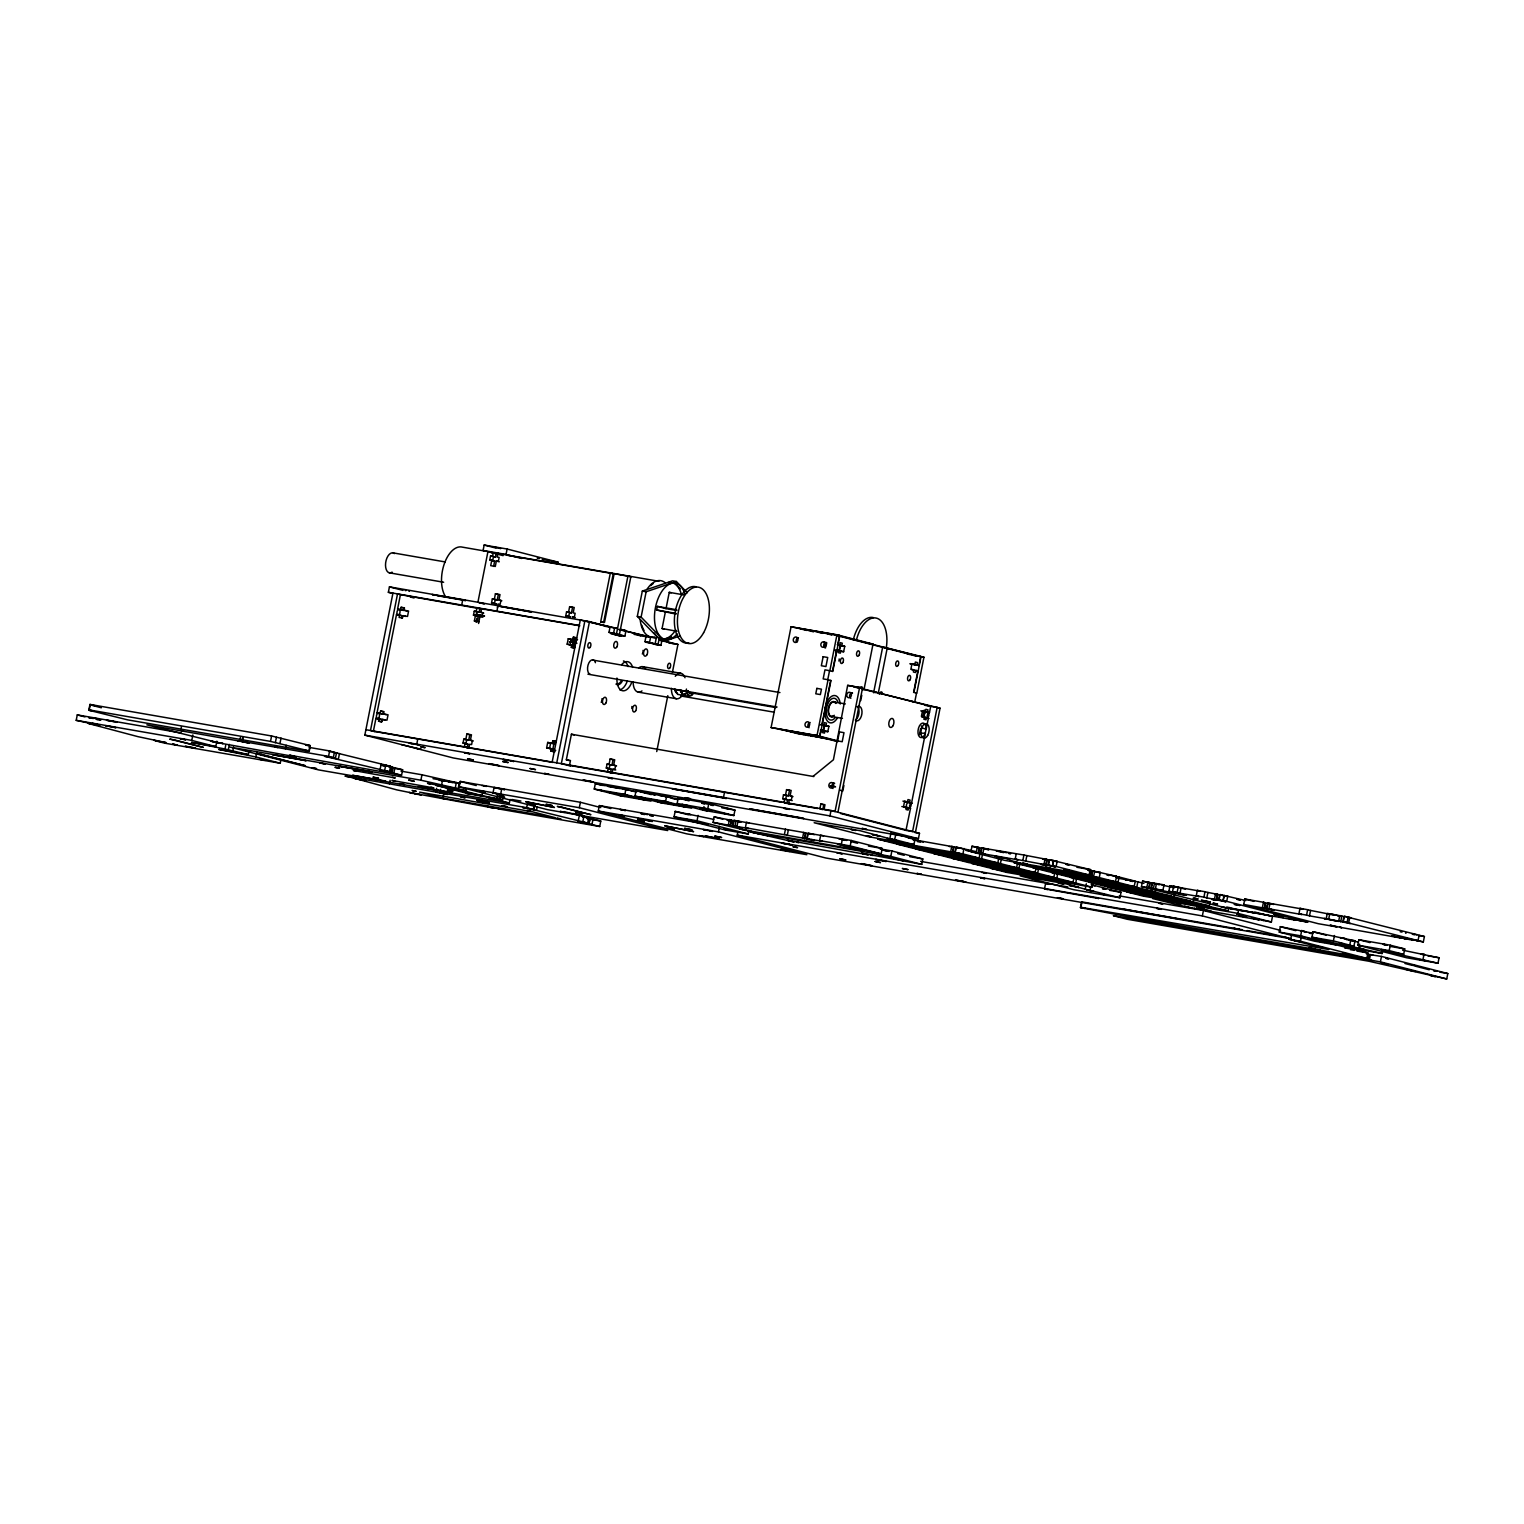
<?xml version="1.0" encoding="UTF-8"?>
<svg xmlns="http://www.w3.org/2000/svg" width="1524" height="1524" viewBox="0 0 1524 1524"><rect width="100%" height="100%" fill="white"/><g stroke="black" fill="none" stroke-linecap="round" stroke-linejoin="round"><path stroke-width="1.5" d="M280.949 759.619L280.245 763.238L164.668 743.16L154.991 740.664L166.021 742.588L137.846 736.625L88.697 723.576L99.784 725.5L76.2 720.338L77.267 714.908L181.28 732.987M90.202 704.888L89.116 710.317L93.707 711.117L88.887 709.86L89.954 704.431L271.596 735.978L310.039 745.522L308.953 750.932L304.362 750.151L309.201 751.389L310.267 745.96L305.448 744.722L310.039 745.522M181.432 726.834L180.708 730.453L183.604 731.215M216.865 741.178L215.798 746.608L191.776 740.416L192.843 734.987M249.041 751.008L248.336 754.628L228.276 749.827L224.981 748.989L225.704 745.369M228.276 749.827L229.343 744.398M232.867 750.627L233.572 747.008M240.43 737.502L239.84 741.312L237.725 740.759L249.326 743.217L246.297 742.264M241.84 741.655L242.545 738.054M248.412 742.798L242.373 741.407L243.078 737.787M280.245 763.238L255.822 756.933L256.908 751.503M308.953 750.932L270.529 741.407L271.596 735.978M275.368 742.664L276.435 737.235M279.959 743.464L281.026 738.035M333.527 752.227L390.563 766.286L389.496 771.716L324.498 756.266L335.509 758.171L328.536 756.38L285.445 748.894L286.169 745.274M328.536 756.38L329.622 750.951L309.201 747.408M333.242 758.133L334.308 752.704L333.051 752.38M336.575 752.742L335.356 758.4L336.613 758.723M338.404 758.933L339.49 753.504M392.887 593.484L388.353 592.303L389.439 586.873L589.483 621.621L610.076 626.936L608.99 632.365L620.306 635.279M365.893 729.71L831.018 810.482L919.486 833.323L918.42 838.733L453.295 757.961L364.827 735.139L392.944 593.103M381.914 719.557L379.019 718.814L378.562 721.157L381.457 721.919L381.914 719.557L375.952 718.28L373.38 731.253L464.306 747.046L465.03 743.426L463.029 743.083L463.829 739.102L468.706 740.207L469.792 734.778L466.877 734.016L465.811 739.445M383 714.127L380.086 713.384L380.562 711.041L383.457 711.784L383 714.127L377.038 712.851L396.507 614.553L402.45 615.829L401.993 618.173M403.536 610.4L400.641 609.657L401.098 607.295L403.993 608.057L403.536 610.4L397.573 609.124L400.431 594.646L479.85 608.686L479.146 612.305L474.25 611.2L473.469 615.182L478.346 616.287L477.279 621.716L474.383 620.954L475.45 615.525L473.469 615.182M380.562 711.041L383.934 711.613L383.457 713.975L388.048 714.775L386.982 720.185L382.391 719.404L381.914 721.747L378.562 721.157M401.098 607.295L404.47 607.886L403.993 610.229L408.584 611.029L407.518 616.458L402.927 615.658L402.469 618.02L399.098 617.43L399.555 615.086L402.45 615.829M380.067 769.677L381.152 764.248M384.658 770.477L385.743 765.048M437.864 792.404L389.401 783.831L390.125 780.212M382.81 771.315L379.895 770.553L392.011 773.011L393.097 767.582L385.972 765.486L390.563 766.286M394.887 767.791L402.622 769.791L401.555 775.221L393.821 773.22L394.887 767.791L388.468 766.686M417.786 738.969L416.719 744.398L419.614 745.141L409.061 743.064L411.956 743.807M421.977 774.783L459.238 783.241L458.153 788.651L420.891 780.212L421.977 774.783L401.022 771.144M461.658 605.276L462.725 599.846L432.111 594.531L435.026 595.293M487.547 551.612L483.089 550.45L484.156 545.04L507.111 549.021L558.317 562.223L542.239 559.441M435.921 791.909L436.645 788.289M444.57 793.756L447.485 794.499L439.979 792.956L440.703 789.337M441.484 785.527L442.57 780.097M479.146 612.305L476.231 611.562L476.955 607.943M477.984 601.885L487.928 551.707L496.176 553.383L495.471 557.003L493.471 556.66L492.69 560.642L494.671 560.984L493.605 566.414M477.145 611.962L476.364 615.944L478.346 616.287M476.079 622.154L476.879 618.173M492.69 560.642L489.795 559.88L490.576 555.898L492.557 556.26L493.281 552.641M442.913 798.176L419.614 792.156L532.238 811.721L555.536 817.74L442.913 798.176L443.617 794.556M478.574 623.487L480.193 615.22L484.575 615.982M483.737 613.105L480.822 612.343L481.546 608.743L579.844 625.812M489.795 559.88L491.776 560.222L490.709 565.652L495.3 566.452L496.367 561.023L498.348 561.365L499.148 557.403L497.148 557.041L497.872 553.441L658.939 581.292M491.566 602.856L496.462 603.942L491.566 602.856L492.347 598.875L497.243 599.961L498.31 594.551L495.414 593.788L494.348 599.218M455.257 787.908L456.343 782.479M467.201 747.789L467.925 744.188L465.944 743.826L466.725 739.845L463.829 739.102M494.462 603.599L495.262 599.618L492.347 598.875M459.143 786.841L579.311 807.72L667.779 830.542L547.611 809.682L459.143 786.841L460.229 781.431L580.396 802.291L600.799 807.568M521.627 558.47L506.044 554.45L507.111 549.021M473.297 740.988L470.402 740.245L471.468 734.816L466.877 734.016M497.434 607.619L498.138 603.999L500.139 604.342L500.92 600.361L498.939 600.018L500.005 594.589L495.414 593.788M496.843 611.391L497.929 605.961L531.438 612.019L497.929 605.961M465.582 792.956L435.75 785.26L481.641 795.757L465.582 792.956L466.287 789.337M497.51 795.014L496.786 798.633L482.041 795.604L482.765 791.985M492.995 792.975L503.549 795.052L492.995 792.975L494.081 787.546L504.615 789.623L494.081 787.546M500.653 794.309L501.72 788.88M503.301 796.5L502.577 800.119L499.682 799.376L500.405 795.757M420.891 780.212L230.029 747.065L318.497 769.887L509.359 803.034L510.083 799.414M529.342 808.615L522.637 807.549L534.753 810.006L526.694 807.663L527.761 802.234M566.566 611.772L569.481 612.515L568.681 616.496L570.681 616.839L565.785 615.753L566.566 611.772L571.462 612.858L572.548 607.428L569.633 606.685L568.566 612.115M534.219 806.063L533.495 809.682L587.635 823.017L588.721 817.588L563.937 811.587M534.372 805.853L533.667 809.473L530.6 808.939M546.64 747.865L551.231 748.646L550.755 751.008L553.669 751.751L554.126 749.408L546.64 747.865L547.707 742.436L555.193 743.979L555.669 741.617L552.774 740.874L552.298 743.217M568.242 638.766L571.138 639.509L570.071 644.938L567.157 644.176L568.242 638.766L575.729 640.309L576.186 637.946L573.291 637.203L572.833 639.547M536.562 810.216L537.267 806.596M549.535 748.608L550.602 743.179L547.707 742.436M571.29 647.338L571.748 644.976L574.662 645.738L574.186 648.081L571.29 647.338L574.662 647.91M572.224 647.109L573.119 642.576L575.996 639.204M552.641 750.17L554.488 740.874M572.986 647.243L573.881 642.709L576.758 639.337M573.767 647.376L574.662 642.842L577.52 639.47M574.529 647.51L575.424 642.976M552.164 762.057L580.301 620.02L617.563 628.479L604.437 626.193M556.755 762.857L584.892 620.82L605.485 626.135M589.483 621.621L561.346 763.657L570.433 766.001M569.233 760.552L566.337 759.809L571.405 734.225L813.835 776.573M600.685 621.811L610.343 572.967L613.258 573.71L603.58 622.554L600.685 621.811L604.495 622.478L614.172 573.634L630.841 576.777L619.392 634.651L612.819 633.508M620.458 629.221L625.964 630.65L624.897 636.079L613.581 633.165L614.667 627.736M579.311 807.72L580.396 802.291M578.225 820.96L579.291 815.531M582.816 821.76L583.883 816.331M594.246 789.051L624.859 794.366L650.958 801.11L620.363 795.776L594.246 789.051L595.332 783.622L636.803 791.737M588.912 823.989L589.978 818.559L584.13 816.788L588.721 817.588M593.046 819.093L600.78 821.074L599.713 826.503L591.979 824.503L593.046 819.093L587.083 817.797M610.457 772.763L611.162 769.144L606.285 768.058L607.066 764.076L609.067 764.419L610.133 758.99L614.724 759.79L613.639 765.219L616.553 765.962M598.265 811.016L718.414 831.875L806.882 854.697L686.714 833.838L598.265 811.016L599.332 805.586L707.936 824.446M679.666 636.06L664.54 641.185L660.711 640.537L637.299 616.42L642.309 591.102L672.541 580.834L676.37 581.501L687.286 592.76M664.54 641.185L641.109 617.087L646.138 591.769L676.37 581.501M611.162 769.144L609.181 768.801L609.962 764.819L611.962 765.162L613.029 759.752L610.133 758.99M613.639 765.219L615.639 765.562L614.858 769.544L612.858 769.201L612.153 772.82L781.717 802.272M656.33 644.576L644.957 641.642L646.043 636.213L621.373 629.85M659.092 639.185L661.987 639.947L660.921 645.376L649.548 642.442L650.634 637.013L619.03 629.641M676.084 614.115L656.596 610L657.32 606.381L676.732 609.752M624.859 794.366L625.926 788.937M656.482 636.918L655.11 643.871L646.367 642.347M659.378 637.68L658.006 644.614L653.644 643.852M664.007 629.031L662.083 628.517L665.302 612.248M676.808 610.495L666.026 608.628L669.246 592.341L684.333 594.97M634.975 796.119L665.588 801.433L691.686 808.158L661.073 802.843L634.975 796.119L636.06 790.689L679.704 799.357M656.73 751.561L667.798 695.668M672.408 672.389L677.932 644.442L659.682 639.737M665.588 801.433L666.655 796.004M748.932 830.37L748.227 833.99L725.272 830.009L674.065 816.788L675.151 811.378L713.689 819.379M677.151 803.472L678.237 798.043L708.831 803.358L734.949 810.101L733.863 815.531L703.269 810.216L677.151 803.472L707.765 808.787L733.863 815.531M748.227 833.99L697.02 820.788L698.106 815.359M703.269 810.216L703.974 806.596M707.765 808.787L708.831 803.358M713.08 822.35L714.165 816.921L741.007 822.16L737.978 821.226L736.892 826.637L739.94 827.589L728.339 825.151L729.463 819.569L731.387 820.083L730.32 825.494L713.08 822.35L746.474 830.504L744.55 830.009M723.424 797.757L672.103 788.841L726.319 798.5L723.424 797.757L724.491 792.328M718.414 831.875L719.499 826.446M730.453 825.703L731.539 820.274L729.405 819.721M732.453 826.046L733.52 820.617M734.054 820.369L735.978 820.865L734.911 826.294L732.987 825.798L734.054 820.369L803.681 832.466L805.605 832.961L804.539 838.391L745.388 827.703L746.455 822.274L749.351 823.036M1291.533 935.126L1290.828 938.746L825.703 857.974L737.235 835.152L737.959 831.533M791.051 626.802L839.857 635.508L832.752 671.455L829.551 670.655L827.761 679.704L830.961 680.504L819.912 736.263L771.106 727.558L791.051 626.802L836.962 634.765L873.023 644.1L863.956 689.896M782.726 798.709L784.708 799.052L784.003 802.672L786.898 803.415L787.622 799.795L782.726 798.709L783.507 794.728L788.403 795.814L789.47 790.385L786.574 789.642L785.508 795.071M785.622 799.452L786.422 795.471L783.507 794.728M786.574 789.642L791.166 790.442L790.099 795.871L792.08 796.214L791.299 800.195L789.299 799.852L788.594 803.453L817.645 808.501M784.403 834.485L785.47 829.056M787.298 835.228L788.384 829.799M825.951 646.786L826.675 643.166L823.779 642.423M837.457 740.816L817.016 735.521L828.065 679.742L823.17 678.904L824.96 669.855L829.856 670.712L836.962 634.765M835.743 652.348L836.162 650.177L843.648 651.739L844.734 646.309L837.248 644.766L840.448 645.566L839.381 650.996L836.162 650.177M819.607 736.225L820.865 729.882L822.789 730.396L822.369 732.549L824.503 733.101L824.922 730.929L820.331 730.129L823.532 730.948L824.617 725.519L821.417 724.719L828.904 726.262L827.818 731.691L823.227 730.891L824.313 725.462M830.656 680.447L821.931 724.452L823.874 724.967L824.332 722.605L826.465 723.157L826.008 725.5M832.447 671.398L836.695 649.929L838.638 650.424L838.2 652.596L840.334 653.148L840.753 650.977M839.553 635.47L837.762 644.5L839.705 645.014L840.162 642.652L842.296 643.204L841.839 645.547M839.057 650.938L840.143 645.509L844.734 646.309M802.615 837.895L803.681 832.466M811.13 839.534L814.159 840.486L804.672 838.6L805.758 833.171L803.624 832.618L810.635 834.257M806.672 838.943L807.739 833.514M809.13 839.191L807.206 838.695L808.272 833.266L851.287 840.486L882.225 848.468L881.139 853.897L841.267 844.772L837.438 844.106L863.556 850.849L749.141 830.809M820.845 804.005L819.893 808.901L822.789 809.644L823.76 804.767L820.845 804.005L824.979 804.729L824.008 809.606L835.038 811.53L859.612 687.438L847.668 685.362L833.418 759.771L813.245 776.23M807.206 838.695L822.503 841.343L819.607 840.6L820.674 835.171L823.57 835.914M918.42 838.733L829.951 815.912L831.018 810.482M837.933 812.273L862.508 688.181L859.612 687.438M843.896 785.508L842.829 790.937L839.934 790.175M860.698 700.659L861.784 695.249M841.267 844.772L842.334 839.343L846.696 840.467M873.614 692.772L882.682 646.976L920.744 656.406L918.953 665.455L910.076 663.912M878.205 693.572L887.273 647.776M881.139 853.897L850.202 845.915L851.287 840.486M918.953 665.455L917.01 664.959L917.486 662.597L915.352 662.045L914.876 664.407L911.981 663.664L910.914 669.074L913.809 669.836L913.39 672.008L915.505 672.541L915.943 670.389L917.867 670.884L913.619 692.353L916.819 693.153L923.944 657.206L907.275 654.063M913.924 692.391L921.048 656.463M914.724 702.145L916.515 693.096M890.949 832.961L889.826 838.791L860.069 830.694L814.159 822.731L868.013 836.619L913.924 844.601L915.01 839.172L895.788 834.219L894.721 839.629L913.924 844.601M891.883 850.963L922.82 858.945L921.753 864.375L890.816 856.393L891.883 850.963L880.415 848.963M919.677 733.234L920.61 728.586M922.896 716.985L924.287 710.013M919.715 734.682A7.372 3.981 -80.1 0 0 920.534 733.158L925.392 733.234L911.581 802.957L909.638 802.462L910.114 800.119L907.98 799.567L907.523 801.91L904.608 801.167L903.542 806.596L906.437 807.339L906.018 809.511L908.133 810.063L908.571 807.891L910.495 808.387A2.762 2.324 -75.5 0 1 912.19 803.319M856.088 687.076L930.707 706.317L929.449 712.699L927.525 712.203L927.983 709.841L925.849 709.308L925.392 711.651L922.496 710.908L921.41 716.337L924.306 717.08L923.887 719.252L926.021 719.804L926.44 717.633L928.383 718.128L926.154 729.367L921.601 727.615A7.372 3.981 -80.1 0 0 921.41 725.862M925.201 705.364L937.146 707.441L912.571 831.533L905.961 830.389L910.495 808.387L903.98 807.091L905.904 807.587M915.467 832.275L940.041 708.184L937.146 707.441M952.614 852.297L953.681 846.868L951.757 846.372L950.69 851.783L905.18 843.896L922.782 847.839L916.476 847.058L895.655 842.524L899.255 842.867M951.7 846.525L953.833 847.058L952.748 852.488L950.633 851.935L962.235 854.393L959.187 853.44M954.748 852.83L955.815 847.42L953.833 847.058M961.32 853.973L955.281 852.583L956.348 847.154L976.141 851.63M980.18 852.659L979.113 858.088L962.92 853.916L964.006 848.487M970.902 851.668L971.988 846.239L977.341 847.173L979.265 847.668L978.198 853.097L970.902 851.668L1004.373 860.298L1089.603 875.1L1090.689 869.671L1049.56 859.707L1048.493 865.137L1050.436 865.632M977.341 847.173L976.255 852.602L987.819 855.193L984.771 854.24M978.484 853.326L979.57 847.896L977.436 847.344L979.265 847.668M980.332 853.65L981.399 848.22L979.57 847.896M981.932 847.973L983.856 848.468L982.789 853.897L980.846 853.402L981.932 847.973L1023.918 855.021L1046.912 859.422L1045.845 864.851L1015.194 859.117L1016.26 853.688M998.887 857.498L997.82 862.927L981.627 858.736L982.694 853.307L978.884 852.659M1017.327 864.146L1016.622 867.766L1000.43 863.594L1001.497 858.164M1036.206 867.118L1035.12 872.547L1018.927 868.375L1020.013 862.946M1022.852 860.45L1023.918 855.021M1025.747 861.193L1026.814 855.764M1054.894 871.938L1053.827 877.367L1037.634 873.195L1038.72 867.766M1044.988 858.926L1043.997 864.527L1055.465 866.946L1052.417 865.994L1053.484 860.565L1055.618 861.117L1049.56 859.707M1046.131 865.08L1047.198 859.65L1045.083 859.098L1046.912 859.422M1047.96 865.384L1049.045 859.974L1047.198 859.65M1047.426 889.597L1044.531 888.854L1045.597 883.425L1050.265 884.225M1089.603 875.1L1056.151 866.47L1057.218 861.041M1074.096 876.891L1073.01 882.32L1056.818 878.148L1057.904 872.719M1092.994 881.767L1091.908 887.197L1075.715 883.025L1076.801 877.595L1072.972 876.929M1137.399 918.343L1139.342 918.839L1080.44 907.599L1081.507 902.17M1080.44 907.599L1085.012 908.399L1080.878 907.313L1081.945 901.884L1242.403 929.754M1091.222 884.625L1121.035 892.321L1119.949 897.75L1085.24 889.216L1086.326 883.787M1096.766 871.88L1099.661 872.642L1088.06 870.204L1090.041 870.547L1088.974 875.976L1032.015 866.203L1035.596 866.546M1090.174 870.737L1089.108 876.167L1086.974 875.633L1098.575 878.072L1095.546 877.119M1091.089 876.51L1092.175 871.099M1097.68 877.653L1091.622 876.262L1092.689 870.833L1116.54 876.338L1115.473 881.767L1030.224 866.966L1014.031 862.794L1030.948 866.318L1028.052 865.575M1090.155 890.054L1090.86 886.435M1093.565 876.776L1094.632 871.347L1092.689 870.833M1115.473 881.767L1099.28 877.595L1100.347 872.166M1119.054 877.005L1135.247 881.177L1134.161 886.606L1117.987 882.415L1119.054 877.005L1113.32 875.995M1058.837 873.9L1051.541 872.471L1067.733 876.643L1152.963 891.445L1136.771 887.273L1137.856 881.844L1116.806 877.976M1226.077 907.923L1228.001 908.418L1141.476 886.549L1142.543 881.12L1149.839 882.548L1148.772 887.978L1146.924 887.654M1150.887 888.53L1146.829 887.482L1147.915 882.053L1151.973 883.101L1150.887 888.53L1158.392 890.073L1155.478 889.33M1149.058 888.206L1150.125 882.777M1154.868 883.844L1159.459 884.644L1156.411 883.691L1155.344 889.121L1157.478 889.673L1151.42 888.282L1152.506 882.853L1164.012 884.853L1162.926 890.283L1159.345 889.94L1182.891 894.931L1186.472 895.255L1168.87 891.311L1169.956 885.882L1200.245 891.14L1197.35 890.397L1196.264 895.826L1199.159 896.569L1168.87 891.311M1153.363 888.778L1154.43 883.348L1152.506 882.853M1077.335 878.681L1070.058 877.253L1086.231 881.424L1171.48 896.226L1155.287 892.054L1156.011 888.435M1172.527 891.692L1173.613 886.263L1181.1 887.825L1180.014 893.235L1172.527 891.692L1175.423 892.454M1096.042 883.501L1088.746 882.072L1104.938 886.244L1190.187 901.046L1173.994 896.874L1174.699 893.255M1177.119 892.493L1178.204 887.063M1210.075 902.379L1209.37 905.999L1193.178 901.827C1194.626 897.712 1191.158 897.541 1195.578 898.646M1222.515 895.598L1227.106 896.398L1224.058 895.445L1222.991 900.875L1226.02 901.827L1218.533 900.284L1219.6 894.855L1215.542 893.807L1214.476 899.236L1206.818 897.903L1203.922 897.141L1204.989 891.731L1197.35 890.397M1290.828 938.746L1202.36 915.924L1203.427 910.495L1119.283 895.883M1206.818 897.903L1207.903 892.473L1204.989 891.731M1216.4 899.731L1217.486 894.302L1207.903 892.473M1225.106 901.408L1219.067 900.017L1220.133 894.588L1245.832 900.589M1223.124 901.065L1224.191 895.636L1226.191 895.998M1291.723 919.334L1288.694 918.381L1307.897 922.306L1226.706 901.351L1227.792 895.922M1134.123 893.331L1126.827 891.902L1143.019 896.074L1228.268 910.876L1228.973 907.256M1254.614 911.981L1272.464 916.572L1271.397 922.001L1237.926 913.371L1238.65 909.752M1243.717 904.456L1244.803 899.027L1263.434 902.265L1265.358 902.76L1264.291 908.19L1243.717 904.456L1318.355 923.715L1336.986 926.935L1335.062 926.44M1232.592 909.218L1230.668 908.723L1295.648 920.172L1293.724 919.677M1263.434 902.265L1262.367 907.694L1273.912 910.285L1271.016 909.523M1264.425 908.38L1265.511 902.97L1263.377 902.418L1270.387 904.056M1266.425 908.742L1267.492 903.313M1266.958 908.475L1268.025 903.065L1302.906 909.123L1300.01 908.361L1298.924 913.79L1301.839 914.533L1266.958 908.475L1268.882 908.99L1269.949 903.561L1268.025 903.065M1335.919 944.918L1314.507 941.184L1279.246 932.097L1280.312 926.668L1312.755 933.221M1318.431 949.795L1366.818 958.348L1367.885 952.919L1300.658 935.812L1301.744 930.383M1366.818 958.348L1300.486 941.241L1301.572 935.812M1347.368 922.801L1350.283 923.544L1342.777 922.001L1343.863 916.572L1327.309 913.352L1326.185 918.762L1309.478 915.867L1306.582 915.124L1307.649 909.695L1300.01 908.361M1309.478 915.867L1310.564 910.438L1307.649 909.695M1382.173 953.51L1360.761 949.795L1311.954 937.203L1313.021 931.774L1354.988 940.803L1353.903 946.213L1345.292 945.032L1382.173 953.51L1382.897 949.89C1375.981 948.538 1392.003 951.605 1382.725 949.985M1326.185 918.762L1324.07 918.553L1338.548 921.41L1326.242 918.782L1328.68 919.201L1329.766 913.771L1336.072 915.048M1353.903 946.213L1333.386 940.918L1334.453 935.507M1342.777 922.001L1338.663 921.106L1339.806 915.524L1341.863 916.229M1340.796 921.658L1341.73 916.019M1345.254 922.249L1343.311 921.753L1344.397 916.324L1424.407 936.517L1423.34 941.946L1416.006 940.499L1417.949 940.994L1419.073 935.431M1344.397 916.324L1348.149 917.143L1347.083 922.572L1423.34 941.946M1349.788 917.258L1348.702 922.687L1343.311 921.753M1349.673 945.49L1350.759 940.06M1438.008 963.206L1406.614 957.758L1357.808 945.166L1358.894 939.736L1390.269 945.185L1404.747 948.938L1403.68 954.348L1382.23 950.633L1438.008 963.206L1439.075 957.777L1402.651 950.195M1358.875 947.738L1359.599 944.118M1373.067 955.186L1370.457 954.519L1369.39 959.949L1372 960.615L1367.866 959.891L1368.933 954.481L1366.323 953.795M1381.468 956.424L1447.8 973.55L1446.733 978.96L1380.401 961.854L1381.468 956.424L1368.933 954.481M1403.68 954.348L1389.202 950.614L1390.269 945.185M1423.016 959.339L1424.083 953.91M686.486 689.058C684.276 693.439 690.62 699.707 693.42 692.944M570.071 642.061L572.929 638.689M570.833 642.195L573.691 638.823M571.595 642.328L574.453 638.956M572.357 642.461L575.234 639.07M680.676 690.067L682.447 695.173L685.457 693.858L683.819 695.42L679.571 689.877M660.711 640.537L671.513 636.861M674.561 689L677.704 694.353M469.678 753.77L464.287 752.723L469.659 753.789M842.086 853.802L836.867 852.792L842.086 853.783M1300.696 930.783L1306.068 931.85L1300.753 930.84M1405.566 933.221L1406.138 933.069M479.374 602.761L484.48 603.809L479.184 602.799M608.895 772.268L611.181 772.668M709.555 803.834L704.431 802.786L709.441 803.719M701.859 803.072L707.06 803.986M712.756 805.453L710.603 805.11M998.087 851.059L996.182 850.868L997.287 851.23M1008.736 853.535L1010.66 853.707L1008.336 853.059M917.943 847.687L914.362 847.344L971.321 857.117M1164.012 884.853L1161.021 884.758M936.746 852.526L933.164 852.202L990.124 861.974M1054.303 871.366L1050.703 871.023L1107.662 880.796L1105.738 880.301M955.262 857.307L951.662 856.964L1008.621 866.737M973.969 862.127L970.369 861.803L1027.328 871.576M1073.106 876.205L1069.505 875.881L1126.465 885.654L1124.541 885.139M1091.603 880.986L1088.022 880.643L1144.981 890.416L1143.038 889.921M993.153 867.08L989.552 866.737L1046.512 876.51M1110.31 885.806L1106.729 885.482L1173.309 897.35L1170.261 896.398M1012.05 871.957L1008.45 871.614L1065.409 881.386M1129.494 890.759L1125.912 890.435L1182.872 900.189L1180.929 899.693M1148.391 895.636L1144.81 895.293L1201.769 905.066L1199.826 904.57M1250.061 912.247L1253.642 912.59L1226.515 907.275L1244.117 911.219M1337.443 915.753L1339.615 915.981L1337.558 915.391M466.42 747.408C463.906 747.046 474.516 748.989 466.992 747.712M499.015 553.879L494.386 552.869L499.32 553.803M406.07 590.588L405.213 590.569M408.965 591.331L409.365 591.255M613.296 773.259L611.41 772.916M789.737 803.91L785.089 802.881L790.327 803.91M622.802 788.518L622.402 788.594M917.543 841.629L920.267 842.086M1240.098 899.96L1236.65 899.122M1102.728 888.625L1105.986 889.235M624.269 810.406L625.526 810.558L624.078 810.177M640.804 813.359L647.719 814.654M649.986 815.607L653.358 816.026L649.491 815.035M483.089 550.45L506.044 554.45M485.756 551.212L462.344 547.135A27.68 14.935 -80.1 0 0 444.36 563.632A27.68 14.935 -80.1 0 0 445.065 595.903M490.823 552.45L496.176 553.383M507.797 555.403L613.258 573.71M642.309 591.102L646.138 591.769M393.135 552.888L445.332 561.956M868.432 643.299L873.023 644.1M656.596 610L676.008 613.372M912.457 655.225L923.944 657.206M389.192 572.795L443.655 582.244M834.79 650.196L843.648 651.739M910.285 663.607L917.01 664.959M637.299 616.42L641.109 617.087M569.633 606.685L574.224 607.485L573.157 612.915L575.139 613.258L574.357 617.239L572.376 616.896L575.272 617.639M911.352 669.588L917.867 670.884M495.262 599.618L497.243 599.961M569.481 612.515L571.462 612.858M662.083 628.517L676.942 631.26M565.785 615.753L567.785 616.096M437.197 595.674L465.62 600.608L462.725 599.846M619.087 629.45L625.964 630.65M634.155 634.365L641.052 635.565L634.155 633.793M638.689 635.413L649.624 637.299M388.353 592.303L579.215 625.45M608.99 632.365L613.581 633.165M612.115 633.146L616.477 633.908L627.945 576.015L630.841 576.777M668.75 642.842L677.932 644.442M618.02 634.879L624.897 636.079M474.25 611.2L476.231 611.562M480.822 612.343L482.822 612.705L482.022 616.668L480.041 616.325L482.937 617.087M644.957 641.642L649.548 642.442M654.025 644.176L660.921 645.376M476.822 615.125L483.813 616.344M573.291 637.203L576.663 637.794M474.383 620.954L478.974 621.754M862.508 688.181L847.668 685.362M397.573 609.124L400.641 609.657M571.138 639.509L575.729 640.309M569.29 641.928L576.948 643.242M940.041 708.184L862.794 689.191M567.157 644.176L574.662 645.738M920.801 710.851L927.525 712.203M929.449 712.699L922.934 711.403M642.499 666.636L680.752 673.284M928.383 718.128L921.849 716.832L923.792 717.328M593.122 660.121L779.945 692.563M833.647 701.897L845.325 703.917M587.921 674.179L777.069 707.041M830.79 716.356L842.467 718.395M674.599 689.477L679.609 690.353M680.714 690.543L685.743 691.42M689.419 692.582L775.907 707.593M677.551 694.353L682.714 695.23M683.685 695.42L688.829 696.297M680.79 695.973L774.192 712.203M638.251 692.125L676.504 698.754M820.026 724.719L828.904 726.262M771.106 727.558L817.016 735.521M826.922 738.854L778.593 729.101M830.332 785.736L834.981 786.555M830.904 786.079L835.552 786.898M902.932 801.11L909.638 802.462M552.774 740.874L556.127 741.464M911.581 802.957L905.046 801.662M377.038 712.851L380.086 713.384M550.602 743.179L555.193 743.979M901.846 806.539L906.437 807.339M550.755 751.008L554.126 751.58M470.402 740.245L472.383 740.588L471.602 744.569L469.621 744.226L468.897 747.846L510.064 754.99M466.725 739.845L468.706 740.207M786.422 795.471L788.403 795.814M566.337 759.809L570.471 760.533L569.5 765.41L607.562 772.02L608.267 768.401L606.285 768.058M511.988 755.332L552.793 762.419M364.827 735.139L829.951 815.912M914.819 832.504L919.486 833.323M401.326 744.55L421.386 749.351L416.795 748.551M983.856 848.468L987.971 849.363M984.294 848.963L988.886 849.763L985.857 848.811M1051.941 860.717L1056.532 861.517L1053.636 860.755L1052.551 866.184L1054.551 866.527M890.892 833.361L894.169 833.933M908.114 837.971L915.01 839.172M1076.858 867.27L1090.689 869.671M608.114 786.498L619.506 788.479M624.059 789.261L628.612 790.061M650.634 793.833L655.187 794.614M659.568 795.452L671.76 797.738L666.007 796.576M651.262 794.175L655.072 794.842L653.148 794.347M913.086 839.648L953.681 846.868M1088.06 870.204L1090.041 870.547M672.827 798.709L677.113 799.452L675.189 798.938M721.824 807.815L734.949 810.101M966.368 850.259L970.978 851.059M1107.319 874.738L1116.54 876.338M965.911 850.392L970.464 851.192M1310.564 910.438L1327.214 913.714M980.846 853.402L1018.089 859.86L1015.194 859.117M1048.493 865.137L1056.151 866.47M1115.454 876.719L1117.454 877.062L1115.32 876.51M1156.564 883.901L1158.545 884.244M1269.949 903.561L1273.931 904.418L1272.083 904.113M1346.759 917.315L1351.35 918.115L1348.149 917.143M894.721 839.629L887.349 838.505L896.76 840.543L891.94 839.305M1125.55 879.881L1127.55 880.224L1125.607 879.729M1134.123 881.367L1130.198 880.51M903.999 843.686L887.635 840.848L893.674 842.239L891.559 841.686M955.281 852.583L962.92 853.916M1040.34 867.366L1023.976 864.527L1030.034 865.918L1027.9 865.365M1091.622 876.262L1099.28 877.595M883.139 840.219L884.968 840.543M1019.499 863.898L1021.328 864.222M979.113 858.088L893.883 843.286L877.691 839.114L894.588 842.639L891.692 841.896M1196.264 895.826L1203.922 897.141M903.675 845.363L896.398 843.934L912.571 848.125L997.82 862.927M922.687 848.506L906.342 845.668L908.266 846.163M981.627 858.736L973.969 857.421L975.912 857.917M1040.035 869.042L1032.739 867.613L1048.931 871.804L1134.161 886.606M1059.047 872.185L1042.683 869.347L1044.626 869.842M1117.987 882.415L1110.329 881.101L1112.253 881.596M1141.476 886.549L1146.829 887.482M1151.42 888.282L1162.926 890.283M1219.067 900.017L1226.706 901.351M1298.924 913.79L1306.582 915.124M978.027 858.469L980.027 858.812M1114.387 882.148L1116.368 882.491M1218.533 900.284L1214.418 899.389L1216.552 899.922L1217.619 894.512L1215.485 893.959M1328.68 919.201L1340.663 921.448L1338.72 920.953M1416.958 934.879L1412.062 933.774M1419.015 935.584L1424.407 936.517M922.477 850.221L915.181 848.792L931.374 852.964L1016.622 867.766M941.489 853.364L925.144 850.525L927.068 851.021M1000.43 863.594L992.772 862.26L994.715 862.755M1077.849 877.043L1061.485 874.204L1063.428 874.7M1136.771 887.273L1129.132 885.939L1131.056 886.435M998.83 863.651L996.829 863.308L999.744 864.051L988.124 861.612M1133.189 886.987L1135.17 887.33M940.994 855.002L933.698 853.573L949.89 857.745L1035.12 872.547M960.006 858.126L943.642 855.288L945.585 855.783M1018.927 868.375L1011.288 867.042L1013.212 867.537M1096.347 881.805L1080.002 878.967L1081.926 879.462M1155.287 892.054L1147.629 890.721L1149.572 891.216M1015.346 868.089L1017.327 868.432M1151.687 891.769L1153.687 892.111M305.619 745.16L310.267 745.96M735.978 820.865L740.112 821.76M959.682 859.822L952.405 858.393L968.597 862.565L1053.827 877.367M978.713 862.965L962.349 860.127L964.273 860.622M1037.634 873.195L1029.995 871.861L1031.919 872.357M1115.054 886.644L1098.69 883.806L1100.633 884.301M1173.994 896.874L1166.336 895.541L1168.279 896.036M332.27 751.884L328.898 751.313L330.156 751.637M88.887 709.86L270.529 741.407M1331.1 925.582L1332.929 925.887M1415.872 940.308L1406.385 938.403L1409.586 939.394M334.308 752.704L337.68 753.294L329.622 750.951M978.884 864.775L971.588 863.346L987.781 867.518L1073.01 882.32M997.896 867.899L981.532 865.061L983.475 865.575M1056.818 878.148L1049.179 876.814L1051.103 877.31M1115.225 888.454L1107.929 887.025L1124.121 891.197L1209.37 905.999M1134.237 891.597L1117.892 888.74L1119.816 889.254M1193.178 901.827L1185.52 900.494L1187.463 900.989M1400.575 937.984L1339.653 927.24L1341.577 927.735M1403.852 938.555L1413.358 940.213L1411.415 939.698M868.451 846.087L882.225 848.468M997.782 869.652L990.486 868.223L1006.678 872.395L1091.908 887.197M1016.794 872.776L1000.43 869.937L1002.373 870.433M1075.715 883.025L1068.076 881.691L1070 882.186M1153.135 896.455L1136.79 893.616L1138.714 894.131M309.201 751.389L127.559 719.842L89.116 710.317M1109.548 890.321L1121.035 892.321M819.607 840.6L850.202 845.915M1237.926 913.371L1152.696 898.569L1191.501 908.133L1189.577 907.637M732.987 825.798L748.284 828.465L745.388 827.703M909.714 856.659L922.82 858.945M388.944 766.515L391.992 767.048L390.754 772.687L392.011 773.011M811.263 839.743L813.245 840.086M242.373 741.407L285.445 748.894M391.249 767.81L402.622 769.791M674.065 816.788L697.02 820.788M1185.615 906.761L1187.444 907.085M1261.796 920.172L1271.397 922.001M747.655 831.342L761.676 833.78M920.629 861.384L1067.867 886.949M114.186 721.576L106.528 720.242L117.081 722.319M890.816 856.393L877.043 853.992L903.141 860.736L873.214 853.326L760.743 833.799L762.667 834.295M1119.949 897.75L1074.039 889.768L1020.204 875.881L1066.095 883.863L1085.24 889.216M433.007 778.669L459.238 783.241M440.265 780.193L459.943 783.603M788.079 840.562L794.137 841.972L750.799 832.066L758.076 833.495L756.152 832.999M862.298 853.459L868.356 854.85L787.165 840.162L790.213 841.115M921.753 864.375L861.384 853.059L864.432 854.012M389.496 771.716L384.905 770.915L390.925 772.477M439.122 780.231L443.713 781.031M448.304 781.831L452.895 782.631M393.821 773.22L383.229 771.03L384.486 771.354M1389.736 946.328L1404.747 948.938M401.555 775.221L289.427 755.161L292.322 755.904M1354.988 940.803L1346.359 939.603M1354.017 941.28L1357.979 941.965M76.2 720.338L191.776 740.416M737.235 835.152L1202.36 915.924M1044.531 888.854L1098.728 898.512L1095.832 897.769M1427.874 955.834L1439.075 957.777M215.798 746.608L191.472 742.379L224.981 748.989M1311.954 937.203L1333.386 940.918M1357.808 945.166L1389.202 950.614M1279.246 932.097L1300.658 935.812M511.893 799.49L520.96 801.053M248.336 754.628L218.732 749.427L255.822 756.933M499.682 799.376L466.173 793.299L469.087 794.061M502.577 800.119L488.804 797.738L509.359 803.034M1247.051 930.573L1277.283 935.812M1281.932 936.631L1286.599 937.431M1350.131 949.623L1354.264 950.347M1300.486 941.241L1288.561 939.165L1328.737 949.49L1080.878 907.313M1356.874 951.014L1367.885 952.919M585.826 817.474L582.454 816.902L583.711 817.226M526.694 807.663L440.512 792.709L442.455 793.204M587.883 818.293L591.236 818.883L589.978 818.559L589.064 823.76L586.016 823.227M439.979 792.956L435.864 792.061M587.121 818.712L600.78 821.074M354.844 778.65L357.911 779.183M359.169 779.507L365.855 780.574L345.015 776.116L389.401 783.831M1314.259 945.718L1323.689 947.776L1319.098 946.976M1412.005 965.244L1416.596 966.026L1411.757 964.787M587.635 823.017L583.044 822.217L590.169 824.313M1141.99 919.143L1315.784 949.49L1313.84 948.995M584.759 822.903L578.053 821.855L591.979 824.503M410.28 792.956L413.347 793.49M414.604 793.813L421.31 794.88L396.773 789.87L353.739 778.116M488.48 806.844L494.538 808.234L409.194 792.423M1152.925 922.344L1113.339 915.695L1127.017 919.22L1368.876 961.225L1446.733 978.96M1369.39 959.949L1380.401 961.854M1439.837 972.16L1447.8 973.55M499.129 809.034L599.713 826.503M1163.555 924.535L1157.516 923.144L1331.29 953.491M1339.996 955.186L1333.957 953.795L1367.866 959.891M1406.1 969.416L1415.51 971.455L1410.919 970.655M498.9 548.24L500.805 548.507L499.358 548.145M537.534 558.203L539.439 558.47L537.324 557.955M999.554 851.287L1006.793 852.716M1042.911 859.022L1047.083 859.936L1043.102 859.25M1066.076 864.241L1068.343 864.87M950.347 846.582L949.3 846.563M951.948 847.115L953.853 847.382L951.738 846.868M604.266 785.546L600.17 784.631L602.933 785.298M1194.016 898.131L1198.169 899.046L1195.349 898.398M1158.697 903.065L1162.869 903.98L1158.888 903.275M1382.954 944.213L1387.107 945.109L1384.287 944.461M982.904 872.547L981.875 872.509M1343.635 938.441L1345.54 938.708L1343.425 938.193M1312.545 933.545L1309.23 933.069L1310.754 933.488M482.898 785.603L481.87 785.584M96.965 718.814C103.137 719.785 88.887 717.004 95.574 718.547M497.986 547.859L495.395 547.44L496.843 547.821M1169.956 885.882L1176.966 887.254M1215.047 894.417L1217.657 894.817L1215.542 894.302M864.089 828.751C856.45 827.475 872.109 830.256 864.318 828.999M853.326 829.818C845.668 828.561 861.384 831.361 853.535 830.085M684.924 799.338L688.429 800.119L685.133 799.586M643.433 792.099C635.66 790.823 651.548 793.642 643.642 792.347M727.348 808.425L724.795 808.006L726.853 808.539M624.345 789.013L626.955 789.413L624.135 788.765M727.558 808.673L730.167 809.092L728.053 808.577M868.509 836.066C860.641 834.771 876.605 837.609 868.718 836.314M949.966 852.145C942.099 850.868 958.063 853.688 950.176 852.392M1123.817 885.501C1116.159 884.244 1131.875 887.044 1124.026 885.749M1276.045 914.895C1268.292 913.619 1284.122 916.419 1276.255 915.143M1215.142 903.503C1207.37 902.208 1223.258 905.046 1215.371 903.751M1244.441 910.895L1271.873 916.038M1005.973 866.604C998.315 865.327 1014.031 868.147 1006.183 866.851M1180.224 900.055C1172.337 898.76 1188.32 901.598 1180.433 900.303M623.068 794.194C615.277 792.918 631.165 795.738 623.278 794.442M601.637 790.48C593.979 789.203 609.695 792.004 601.847 790.727M1024.68 871.423C1016.889 870.147 1032.777 872.966 1024.89 871.671M662.673 802.767C654.901 801.491 670.731 804.291 662.883 803.015M1062.761 881.253C1054.989 879.977 1070.858 882.796 1062.971 881.501M1244.422 916.629C1236.783 915.372 1252.442 918.153 1244.632 916.877M1033.253 878.567C1025.481 877.291 1041.368 880.11 1033.482 878.815M1342.72 938.06L1340.187 937.622L1341.577 938.022M689.896 814.578L686.372 813.797L690.924 814.616M1423.416 954.557L1420.882 954.138L1424.788 954.843M983.818 872.928L986.428 873.328L983.609 872.681M1158.983 908.742C1151.096 907.447 1167.079 910.285 1159.193 908.99M1302.163 936.631C1294.295 935.336 1310.259 938.155 1302.391 936.879M1361.446 948.595C1353.579 947.299 1369.543 950.119 1361.656 948.842M982.523 878.11C974.75 876.814 990.638 879.634 982.751 878.357M1345.14 947.738L1348.664 948.538L1344.682 947.852M483.813 785.984L486.423 786.403L483.603 785.736M1386.078 958.444L1388.688 958.863L1385.868 958.196M1344.759 953.3C1336.891 952.005 1352.855 954.843 1344.987 953.548M1434.332 970.902L1436.941 971.302L1433.627 970.75M548.926 804.767C538.563 803.053 559.746 806.825 549.212 805.091M501.491 796.538C491.471 794.88 511.931 798.519 501.777 796.861M337.071 767.639C329.432 766.382 345.11 769.182 337.299 767.886M248.012 751.027C240.354 749.751 256.07 752.551 248.222 751.275M562.28 811.74C554.412 810.463 570.376 813.283 562.508 812.006M462.782 797.185C454.914 795.89 470.878 798.728 462.991 797.433M174.746 744.436C167.107 743.179 182.766 745.96 174.955 744.684M422.739 747.084C414.852 745.769 430.93 748.646 422.834 747.312M1334.186 915.181L1328.699 914.057M1003.706 852.621L998.506 851.516M1174.528 887.787L1162.507 885.177M610.114 778.097C618.477 779.983 602.056 776.459 610.324 778.345M1213.752 899.579C1222.115 901.484 1205.694 897.96 1213.961 899.827M1047.693 867.48C1055.98 869.366 1039.768 865.88 1047.902 867.727M1024.776 863.498C1033.101 865.384 1016.851 861.879 1025.004 863.746M1280.922 916.915C1289.285 918.801 1272.788 915.276 1281.132 917.162M896.055 840.848C904.418 842.753 887.997 839.21 896.264 841.096M665.569 795.966L662.311 795.395L665.074 796.08M968.673 856.983C976.96 858.869 960.749 855.364 968.883 857.231M987.457 861.822C995.801 863.708 979.341 860.184 987.685 862.07M546.64 773.697C555.003 775.602 538.582 772.077 546.849 773.963M602.704 785.051L604.076 785.336M1199.102 904.932C1207.465 906.818 1190.968 903.294 1199.331 905.18M1178.643 903.199C1186.948 905.085 1170.737 901.598 1178.871 903.446M1384.516 944.709L1383.144 944.423M1104.824 889.197L1102.424 888.683M663.778 801.243C672.103 803.148 655.853 799.624 664.007 801.51M726.262 813.854C734.625 815.74 718.223 812.216 726.491 814.102M642.366 797.528C650.729 799.414 634.308 795.89 642.576 797.776M704.85 810.139C713.213 812.025 696.792 808.501 705.06 810.387M684.086 806.482C692.391 808.387 676.161 804.862 684.314 806.729M1341.653 943.47C1350.016 945.375 1333.519 941.832 1341.863 943.737M623.411 810.044L620.154 809.473L622.211 810.006M1433.036 976.084C1441.399 977.97 1424.978 974.446 1433.246 976.332M919.048 873.709C927.411 875.595 910.99 872.071 919.277 873.957M701.383 835.914C709.708 837.8 693.458 834.295 701.611 836.162M402.031 783.908C410.394 785.812 393.897 782.269 402.241 784.174M314.154 768.077C322.517 769.982 306.019 766.439 314.363 768.325M795.147 847.077C803.491 848.982 786.898 845.42 795.242 847.325M1400.175 931.736L1402.023 932.117M528.695 810.92C522.008 809.358 535.896 812.406 529.076 810.806M559.06 818.54C565.88 820.122 551.993 817.093 558.679 818.655M414.299 790.88C421.138 792.461 407.232 789.413 413.918 790.975M1236.84 899.331L1240.403 899.884M1066.267 864.451L1069.372 864.889M913.276 839.838L923.258 842.162M644.538 814.559L641.223 813.835M1348.931 940.175L1353.522 941.184M1180.3 887.959L1185.462 889.159M1088.765 870.68L1089.793 870.928M704.45 803.91L702.107 803.358M613.601 773.182L608.705 772.306M711.479 804.92L713.461 805.472M834.962 634.67L916.457 655.663M830.694 633.927L909.599 654.291M669.246 592.341L671.17 592.836M484.156 545.04L495.3 547.897M826.103 633.127L832.161 634.689M821.512 632.327L831.628 634.937M818.94 632.06L822.979 633.089M812.33 630.726L822.446 633.336M809.758 630.46L813.797 631.508M803.148 629.145L813.264 631.755M798.557 628.345L806.634 630.422M491.985 552.755L503.13 555.631M912.419 664.159L914.667 664.712M490.576 555.898L495.471 557.003M824.293 642.176L826.237 642.671M496.367 561.023L499.262 561.784M491.776 560.222L494.671 560.984M657.32 606.381L666.026 608.628M911.828 701.383L915.029 702.183M853.745 686.848L858.279 688.029M650.634 637.013L656.177 638.442M664.216 641.299L673.341 643.642M498.939 600.018L501.834 600.761M850.221 692.639L852.164 693.153M611.162 633.298L620.173 635.641M612.438 633.889L621.621 636.27M610.762 633.584L620.097 636.003M481.546 608.743L484.442 609.486M389.439 586.873L403.041 590.398M401.403 594.893L397.535 593.903L370.484 730.51L374.866 731.634M410.223 596.989L414.09 597.979M476.326 614.229L484.06 616.229M475.602 614.439L481.413 615.925M403.993 610.229L406.908 610.991M402.927 615.658L405.822 616.42M396.507 614.553L399.402 615.296M824.922 730.929L827.818 731.691M815.016 735.425L837.876 741.293M810.73 734.682L837.8 741.655M806.139 733.882L822.331 738.054M801.548 733.082L817.74 737.254M796.957 732.282L813.149 736.454M792.366 731.482L808.558 735.673M787.775 730.682L803.967 734.873M783.184 729.901L799.376 734.073M832.352 782.917L834.295 783.412M1412.5 934.288L1414.424 934.784M1244.803 899.027L1253.852 901.351M1220.133 894.588L1222.077 895.102M1270.711 909.295L1272.845 909.847M1341.634 927.583L1330.033 925.144L1333.214 926.116M1173.613 886.263L1176.509 887.025M1298.162 920.267L1300.296 920.82M1142.543 881.12L1149.306 882.872M571.405 734.225L574.3 734.987M1137.856 881.844L1143.914 883.406M1096.613 871.69L1098.747 872.242M1106.805 874.871L1108.881 875.576M1129.665 880.777L1132.58 881.52M1358.894 939.736L1369.981 942.594M1232.649 909.066L1221.048 906.628L1224.229 907.599M790.099 795.871L792.994 796.614M1313.021 931.774L1326.337 935.203M1228.268 910.876L1204.417 905.37L1206.36 905.866M1114.254 881.939L1117.283 882.891L1105.681 880.453M1133.056 886.797L1136.085 887.749L1124.483 885.292M1151.553 891.559L1154.601 892.512L1142.981 890.073M1189.444 901.332L1192.492 902.284L1180.871 899.846M1208.341 906.208L1211.389 907.161L1199.769 904.723M1263.796 920.515L1252.195 918.077L1255.376 919.067M1043.902 864.337L1045.845 864.851M1161.745 894.74L1163.688 895.255L1161.688 894.893M1257.205 919.372L1259.148 919.886L1194.168 908.437L1196.092 908.933M971.988 846.239L978.675 847.973M789.299 799.852L792.213 800.595M784.708 799.052L787.622 799.795M840.562 813.492L906.151 830.409M1280.312 926.668L1295.743 930.65M1009.593 860.26L1017.689 862.336M960.272 848.011L963.301 848.963M1046.607 870.185L1049.655 871.137L1038.092 868.547M1065.409 875.043L1068.438 875.995L1056.894 873.404M1083.926 879.824L1086.955 880.777L1075.411 878.167M1102.614 884.644L1104.748 885.196M1121.816 889.597L1123.931 890.149M1140.695 894.474L1142.829 895.007M1196.149 908.78L1184.548 906.342L1187.729 907.313M1203.427 910.495L1280.56 930.402M956.348 847.154L958.272 847.668M1102.766 884.853L1105.662 885.596L1094.099 883.006M1121.95 889.787L1124.845 890.549L1113.301 887.959M1140.847 894.664L1143.743 895.426L1132.199 892.816M955.815 847.42L958.71 848.163M1404.976 963.492L1411.586 965.206M1416.006 966.349L1429.245 969.759M1092.079 885.234L1094.994 885.996M977.894 858.26L980.942 859.212L969.321 856.774M1015.213 867.88L1018.242 868.832L1006.64 866.394M1033.92 872.719L1036.949 873.652L1025.347 871.214M1053.103 877.653L1056.132 878.605L1044.531 876.167M1072.001 882.529L1075.03 883.482L1063.428 881.043M551.231 748.646L554.126 749.408M1349.064 955.053L1351.674 955.719M607.066 764.076L611.962 765.162M1320.432 950.138L1308.811 947.699L1311.726 948.442M1337.881 954.634L1340.91 955.586L1329.309 953.148L1331.443 953.7M1309.726 948.099L1311.859 948.652M612.858 769.201L615.753 769.944M910.266 846.506L913.295 847.458L901.751 844.868M929.049 851.364L932.097 852.316L920.553 849.725M947.566 856.145L950.614 857.098L939.051 854.488M968.407 861.517L966.273 860.965L969.302 861.917L957.758 859.326M985.456 865.918L987.59 866.47M1004.354 870.795L1006.488 871.328M985.59 866.108L988.485 866.87L976.941 864.279M1004.487 870.985L1007.383 871.747L995.839 869.137M1045.597 883.425L1048.493 884.168M383.457 713.975L386.353 714.718M1173.366 917.772L1176.28 918.515L1122.064 908.856M382.391 719.404L385.286 720.147M375.952 718.28L378.866 719.023M851.04 841.591L857.574 843.267M880.281 849.135L888.987 851.383M897.693 853.631L904.227 855.307M838.524 838.676L845.039 840.372M882.987 850.144L887.349 851.268M678.237 798.043L689.115 800.862M465.03 743.426L467.925 744.188M463.029 743.083L465.944 743.826M1143.991 919.486L1132.37 917.048L1135.418 918M1161.44 924.001L1164.469 924.954L1152.868 922.496L1154.982 923.049M808.272 833.266L814.33 834.657M636.06 790.689L651.281 794.614M630.631 790.575L634.67 791.623M510.902 760.762L513.817 761.505L503.263 759.428L506.159 760.171M595.332 783.622L602.456 785.451M870.871 854.945L873.004 855.497M674.103 804.367L676.046 804.882M802.557 838.048L804.672 838.6M652.062 799.776L654.006 800.271M714.165 816.921L722.776 819.15M727.1 820.255L733.577 821.931M796.652 842.067L798.786 842.601L796.785 842.258M675.151 811.378L688.505 814.807M751.122 831.152L739.521 828.713L742.55 829.666M764.667 834.638L767.696 835.59L756.094 833.152M709.555 830.675L712.451 831.418L703.231 829.57L706.145 830.332M599.332 805.586L610.762 808.539M460.229 781.431L476.25 785.546M384.315 765.6L385.572 765.924L380.981 765.124L383.877 765.886M482.041 795.604L457.39 789.242L466.573 790.823L461.067 789.413L427.558 783.336L430.454 784.098M327.831 756.742L329.089 757.066M525.971 808.025L527.228 808.349M581.387 822.331L582.644 822.655M274.911 746.817L277.806 747.56M392.354 777.221L395.249 777.983L353.339 770.458L356.235 771.201M430.987 787.203L433.883 787.946L391.954 780.421L394.868 781.164M444.437 793.547L446.57 794.099M239.706 741.121L146.856 724.833L219.818 743.102L218.561 742.779M497.053 808.33L499.186 808.882L487.585 806.444L490.614 807.396M294.456 756.456L296.399 756.952L212.141 741.674M290.341 755.561L292.475 756.114M89.954 704.431L94.793 705.688M92.431 705.46L101.346 707.765M220.256 742.836L223.152 743.579L211.036 741.121L212.293 741.445M163.125 728.472L164.382 728.796M155.6 726.815L156.858 727.139M416.719 794.08L417.976 794.404M97.955 719.328L100.87 720.071L96.279 719.271L97.536 719.595M93.364 718.528L88.754 717.614L90.011 717.937M77.267 714.908L85.001 716.909M161.43 741.788L162.687 742.112M87.668 723.043L88.925 723.367M153.905 740.131L155.162 740.454M674.103 582.435L680.352 588.874M554.622 752.113A2.762 2.324 -75.5 0 1 555.688 750.322M928.973 718.471A2.762 2.324 -75.5 0 1 928.84 713.213M850.868 698.278A2.762 2.324 -75.5 0 1 852.526 693.039M832.999 788.537A2.762 2.324 -75.5 0 1 834.657 783.317M857.441 706.488A7.372 3.981 -80.1 0 1 858.869 713.48A7.372 3.981 -80.1 0 1 855.383 719.957M860.127 687.857A2.762 1.486 -80.1 0 1 862.013 687A2.762 1.486 -80.1 0 1 862.565 689.896M833.323 715.975A7.372 3.981 -80.1 0 1 828.77 708.203A7.372 3.981 -80.1 0 1 835.819 703.44M690.258 692.601A4.61 2.496 -80.1 0 1 688.143 690.829M684.371 694.334A7.372 3.981 -80.1 0 1 683.323 694.315M682.371 693.82A7.372 3.981 -80.1 0 1 680.695 689.839M693.515 692.639A7.372 3.981 -80.1 0 1 686.81 690.905M691.363 692.791A5.067 2.743 -80.1 0 1 688.296 691.172M622.23 681.247A9.22 4.972 -80.1 0 1 615.963 684.066M621.525 680.637A8.306 4.477 -80.1 0 1 616.934 683.724M638.766 667.836A12.916 6.972 -80.1 0 1 645.662 668.865M641.985 690.924A12.916 6.972 -80.1 0 1 633.165 681.685M675.265 676.275A12.916 6.972 -80.1 0 1 685.019 677.742M682.009 695.763A12.916 6.972 -80.1 0 1 671.417 688.315M677.208 693.249A7.372 3.981 -80.1 0 1 674.561 688.772M837.571 717.614A13.83 7.468 -80.1 0 1 825.913 718.395A13.83 7.468 -80.1 0 1 830.028 697.611A13.83 7.468 -80.1 0 1 840.257 704.031M835.076 717.899A11.068 5.982 -80.1 0 1 826.865 715.785A11.068 5.982 -80.1 0 1 829.894 700.449A11.068 5.982 -80.1 0 1 838.105 702.564M834.295 715.289A7.753 4.191 -80.1 0 1 828.732 714.318A7.753 4.191 -80.1 0 1 830.028 703.955A7.753 4.191 -80.1 0 1 835.819 703.116M857.212 706.831A7.372 3.981 -80.1 0 1 861.917 713.632A7.372 3.981 -80.1 0 1 855.516 720.319M796.519 642.137A2.762 2.324 -75.5 0 1 798.443 637.775M825.532 647.986A2.762 2.324 -75.5 0 1 823.76 644.881A2.762 2.324 -75.5 0 1 826.599 642.576M809.111 727.748A2.762 2.324 -75.5 0 1 810.158 722.509M590.226 674.332A7.372 3.981 -80.1 0 1 588.016 665.169A7.372 3.981 -80.1 0 1 594.055 660.368M594.836 661.321A7.372 3.981 -80.1 0 1 595.408 662.692M621.716 664.578A14.764 7.963 -80.1 0 1 632.651 667.398M631.889 681.895A14.764 7.963 -80.1 0 1 622.287 690.696A14.764 7.963 -80.1 0 1 616.934 678.047M623.43 660.959A14.764 7.963 -80.1 0 1 628.059 666.598M627.297 681.095A14.764 7.963 -80.1 0 1 619.792 689.915M643.033 650.367A3.696 2 -80.1 0 1 642.328 653.986M631.869 706.488A3.562 1.924 -80.1 0 1 631.774 708.298M601.961 698.716A3.696 2 -80.1 0 1 601.237 702.335M879.462 694.258A2.762 1.486 -80.1 0 1 881.253 691.896A2.762 1.486 -80.1 0 1 882.453 694.296M875.062 692.772A2.762 1.486 -80.1 0 1 875.671 691.648M839.153 658.959A2.762 1.486 -80.1 0 1 838.886 661.054M392.125 572.148A10.154 5.486 -80.1 0 1 385.648 562.775A10.154 5.486 -80.1 0 1 394.449 553.593M646.824 589.578A28.594 15.45 -80.1 0 1 665.15 582.74M654.425 636.899A28.594 15.45 -80.1 0 1 640.156 619.487M668.103 582.606A28.594 15.45 -80.1 0 1 681.152 593.598M675.723 629.926A28.594 15.45 -80.1 0 1 654.329 633.032M644.004 630.441A27.68 14.935 -80.1 0 1 641.852 625.354M650.71 585.635A27.68 14.935 -80.1 0 1 653.32 583.463M688.867 642.88A28.594 15.45 -80.1 0 1 674.77 614.629A28.594 15.45 -80.1 0 1 695.897 586.759M677.132 633.908A28.594 15.45 -80.1 0 1 655.93 628.44A28.594 15.45 -80.1 0 1 663.778 588.797A28.594 15.45 -80.1 0 1 684.981 594.265M856.336 640.48A28.594 15.45 -80.1 0 1 876.471 618.134A28.594 15.45 -80.1 0 1 886.244 648.195M853.269 639.947A28.594 15.45 -80.1 0 1 873.404 617.601M926.192 728.415L925.125 733.958A7.372 3.981 -80.1 0 1 918.61 735.521A7.372 3.981 -80.1 0 1 920.82 724.033A7.372 3.981 -80.1 0 1 926.192 728.415M816.864 688.372L815.778 693.801L820.369 694.582L821.455 689.172L816.864 688.372M823.131 656.692L821.341 665.74L825.932 666.54L827.722 657.492L823.131 656.692M839.4 731.882L837.609 740.931L842.201 741.731L843.991 732.682L839.4 731.882M478.06 608.171L483.413 609.238L478.06 608.171M92.431 723.443L97.803 724.529L92.431 723.443M180.194 738.683L185.566 739.769L180.194 738.683M259.956 759.257L265.328 760.343L259.956 759.257M319.716 762.914L325.088 764L319.716 762.914M373.17 777.183L378.523 778.269L373.17 777.183M467.601 758.819L473.278 759.962L467.601 758.819M408.756 780.117L414.109 781.202L408.756 780.117M530.066 768.496L535.438 769.582L530.066 768.496M447.389 790.08L452.742 791.166L447.389 790.08M479.984 790.746L485.337 791.832L479.984 790.746M477.012 800.367L489.166 802.805L477.012 800.367M481.755 800.5L486.937 801.548L481.755 800.5M480.536 802.005L485.908 803.091L480.536 802.005M501.968 805.72L507.321 806.806L501.968 805.72M525.799 801.7L554.393 807.453L525.799 801.7M528.066 803.7L535.229 805.129L528.066 803.7M619.392 795.28L624.764 796.366L619.392 795.28M575.634 811.968L582.549 813.359L575.634 811.968M640.823 799.014L646.195 800.081L640.823 799.014M685.114 797.681L690.467 798.747L685.114 797.681M619.087 814.902L624.44 815.988L619.087 814.902M682.009 804.481L687.362 805.548L682.009 804.481M637.984 818.578L652.291 821.455L637.984 818.578M637.451 820.179L644.119 821.512L637.451 820.179M700.24 808.444L712.394 810.901L700.24 808.444M703.421 808.196L708.793 809.282L703.421 808.196M685.362 819.207L690.715 820.274L685.362 819.207M664.902 825.856L693.496 831.609L664.902 825.856M667.188 827.856L674.332 829.304L667.188 827.856M684.657 828.37L691.801 829.799L684.657 828.37M784.022 808.311L789.375 809.396L784.022 808.311M723.995 829.17L729.348 830.237L723.995 829.17M705.155 835.914L719.461 838.791L705.155 835.914M714.851 836.143L721.519 837.495L714.851 836.143M840.01 858.812L845.687 859.955L840.01 858.812M902.475 868.509L907.847 869.594L902.475 868.509M995.286 856.259L1009.574 859.136L995.286 856.259M1040.644 864.279L1045.997 865.365L1040.644 864.279M1063.809 869.48L1069.162 870.566L1063.809 869.48M1041.33 875.957L1046.683 877.043L1041.33 875.957M1083.774 875.405L1089.127 876.491L1083.774 875.405M1058.266 882.929L1063.619 884.015L1058.266 882.929M1102.481 880.243L1107.834 881.31L1102.481 880.243M1057.523 897.674L1062.876 898.76L1057.523 897.674M1100.995 893.959L1106.367 895.045L1100.995 893.959M1139.781 889.864L1145.153 890.93L1139.781 889.864M1158.488 894.683L1163.86 895.769L1158.488 894.683M1201.484 900.246L1210.418 902.056L1201.484 900.246M1199.007 906.761L1204.379 907.828L1199.007 906.761M1196.511 908.171L1210.818 911.047L1196.511 908.171M1234.383 904.361L1239.736 905.447L1234.383 904.361M1237.012 914.171L1242.365 915.257L1237.012 914.171M1233.964 928.326L1239.336 929.411L1233.964 928.326M1293.971 940.441L1299.343 941.508L1293.971 940.441M1308.278 938.479L1317.574 940.346L1308.278 938.479M1319.422 941.299L1324.794 942.384L1319.422 941.299M1382.249 963.206L1387.621 964.292L1382.249 963.206M1419.796 959.548L1425.169 960.634L1419.796 959.548M502.691 761.467L508.006 762.552L502.691 761.467M875.119 861.479L880.415 862.565L875.119 861.479M441.789 798.176L446.532 799.148L441.789 798.176M1391.698 935.869L1405.738 938.765L1391.698 935.869M496.481 764.972L488.823 763.638L499.377 765.715L496.481 764.972M590.664 781.336L583.025 780.002L593.579 782.079L590.664 781.336M800.957 817.759L749.637 808.844L803.853 818.502L800.957 817.759M876.929 835.438L872.338 834.638L879.843 836.181L876.929 835.438M667.779 802.424L647.281 798.862L670.693 803.167L667.779 802.424M627.545 795.49L607.047 791.928L639.623 798.595L627.545 795.49M661.264 802.138L657.435 801.472L680.828 805.777L661.264 802.138M1074.077 886.301L1069.486 885.501L1078.916 887.539L1074.077 886.301M1091.013 890.664L1086.421 889.864L1093.908 891.407L1091.013 890.664M113.1 727.005L105.461 725.672L116.014 727.748L113.1 727.005M303.333 760.038L272.72 754.723L306.229 760.781L303.333 760.038M369.132 771.468L338.518 766.153L372.027 772.211L369.132 771.468M789.127 844.41L781.469 843.077L792.023 845.153L789.127 844.41M883.329 860.755L875.671 859.441L886.225 861.517L883.329 860.755M261.537 754.418L256.946 753.618L305.448 765.734L261.537 754.418M174.327 739.883L169.736 739.102L203.34 747.37L174.327 739.883M561.899 807.206L557.308 806.406L590.912 814.692L561.899 807.206M192.862 747.579L185.223 746.246L195.777 748.322L192.862 747.579M383.096 780.612L352.482 775.297L385.991 781.355L383.096 780.612M448.894 792.042L418.281 786.727L451.79 792.785L448.894 792.042M580.415 814.883L572.757 813.549L583.311 815.626L580.415 814.883M787.089 850.678L780.764 849.592L789.984 851.421L787.089 850.678M868.89 864.984L861.251 863.651L871.785 865.727L868.89 864.984M963.092 881.348L955.434 880.015L965.987 882.091L963.092 881.348M927.868 717.213A2.762 2.324 -75.5 0 0 927.735 712.489A2.762 2.324 -75.5 0 0 924.268 715.327A2.762 2.324 -75.5 0 0 927.868 717.213M909.98 807.472A2.762 2.324 -75.5 0 0 909.866 802.767A2.762 2.324 -75.5 0 0 906.38 805.586A2.762 2.324 -75.5 0 0 909.98 807.472M850.335 697.211A2.762 2.324 -75.5 0 0 850.202 692.487A2.762 2.324 -75.5 0 0 846.734 695.325A2.762 2.324 -75.5 0 0 850.335 697.211M832.447 787.47A2.762 2.324 -75.5 0 0 832.333 782.764A2.762 2.324 -75.5 0 0 828.846 785.584A2.762 2.324 -75.5 0 0 832.447 787.47M842.905 662.426A2.762 1.486 -80.1 0 0 842.448 658.025A2.762 1.486 -80.1 0 0 840.391 661.778A2.762 1.486 -80.1 0 0 842.905 662.426M859.06 655.225A2.762 1.486 -80.1 0 0 858.622 650.843A2.762 1.486 -80.1 0 0 856.545 654.577A2.762 1.486 -80.1 0 0 859.06 655.225M892.988 725.767A4.61 2.496 -80.1 0 0 892.245 718.433A4.61 2.496 -80.1 0 0 888.816 724.681A4.61 2.496 -80.1 0 0 892.988 725.767M927.697 735.406A7.372 3.981 -80.1 0 0 926.497 723.69A7.372 3.981 -80.1 0 0 921.01 733.673A7.372 3.981 -80.1 0 0 927.697 735.406M796.861 641.947A2.762 2.324 -75.5 0 0 796.728 637.222A2.762 2.324 -75.5 0 0 793.261 640.061A2.762 2.324 -75.5 0 0 796.861 641.947M824.408 646.728A2.762 2.324 -75.5 0 0 824.274 642.023A2.762 2.324 -75.5 0 0 820.807 644.842A2.762 2.324 -75.5 0 0 824.408 646.728M808.577 726.681A2.762 2.324 -75.5 0 0 808.444 721.976A2.762 2.324 -75.5 0 0 804.977 724.795A2.762 2.324 -75.5 0 0 808.577 726.681M378.943 717.614A2.762 1.486 -80.1 0 0 378.485 713.232A2.762 1.486 -80.1 0 0 376.428 716.966A2.762 1.486 -80.1 0 0 378.943 717.614M399.478 613.886A2.762 1.486 -80.1 0 0 399.021 609.486A2.762 1.486 -80.1 0 0 396.964 613.239A2.762 1.486 -80.1 0 0 399.478 613.886M590.34 647.033A2.762 1.486 -80.1 0 0 589.883 642.633A2.762 1.486 -80.1 0 0 587.826 646.386A2.762 1.486 -80.1 0 0 590.34 647.033M670.103 667.607A2.762 1.486 -80.1 0 0 669.646 663.226A2.762 1.486 -80.1 0 0 667.588 666.96A2.762 1.486 -80.1 0 0 670.103 667.607M646.919 654.787A3.696 2 -80.1 0 0 646.309 648.919A3.696 2 -80.1 0 0 643.566 653.929A3.696 2 -80.1 0 0 646.919 654.787M616.858 646.9A3.448 1.867 -80.1 0 0 616.287 641.433A3.448 1.867 -80.1 0 0 613.734 646.1A3.448 1.867 -80.1 0 0 616.858 646.9M635.718 710.717A3.448 1.867 -80.1 0 0 635.165 705.25A3.448 1.867 -80.1 0 0 632.593 709.898A3.448 1.867 -80.1 0 0 635.718 710.717M605.828 703.136A3.696 2 -80.1 0 0 605.238 697.268A3.696 2 -80.1 0 0 602.494 702.259A3.696 2 -80.1 0 0 605.828 703.136M898.188 665.321A2.762 1.486 -80.1 0 0 897.75 660.94A2.762 1.486 -80.1 0 0 895.674 664.674A2.762 1.486 -80.1 0 0 898.188 665.321M910.076 679.761A2.762 1.486 -80.1 0 0 909.618 675.361A2.762 1.486 -80.1 0 0 907.561 679.113A2.762 1.486 -80.1 0 0 910.076 679.761M703.612 632.708A28.594 15.45 -80.1 0 0 698.964 587.292A28.594 15.45 -80.1 0 0 677.647 626.002A28.594 15.45 -80.1 0 0 703.612 632.708"/></g></svg>
